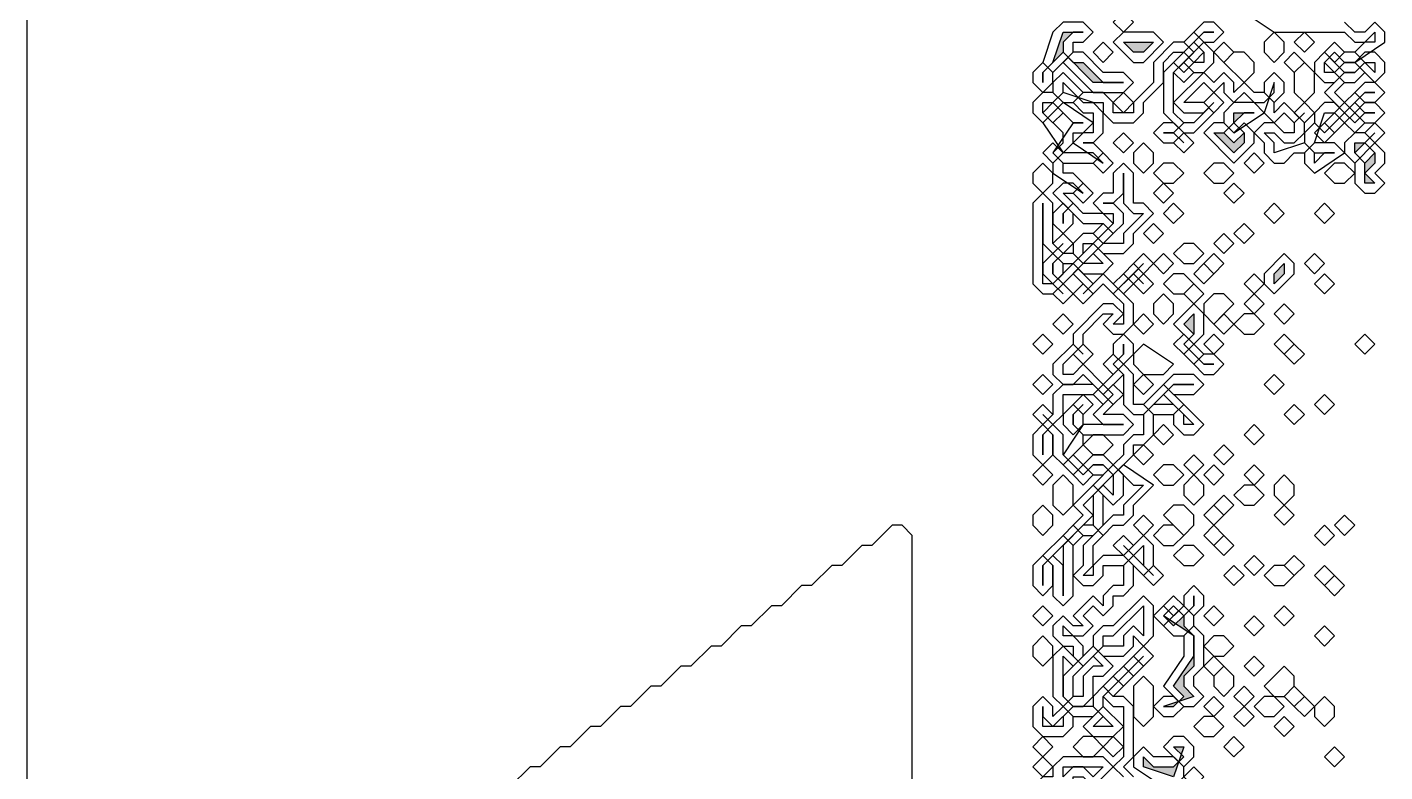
# Model space of a CAD drawing. Header units: millimetres. Extents: x 5 to 252589, y 5 to 415.
# Drawn here: x 12408.33 to 12419.58, y 121.96 to 128.12 of the extents above; entities that cross this region are included whole.
import ezdxf

# ---------------------------------------------------------------- set-up
doc = ezdxf.new("R2010")
doc.units = ezdxf.units.MM
doc.layers.add('HATCH', color=8, linetype='Continuous', lineweight=9)
doc.layers.add('OUTLINE', color=7, linetype='Continuous', lineweight=25)

msp = doc.modelspace()

# ---------------------------------------------------------------- hatches: boundary and pattern name
at = {"layer": 'HATCH', "true_color": 0xb99e7b}
for points in [[(12416.75, 127.75), (12416.75, 127.66667), (12416.75, 127.75), (12416.83333, 127.83333), (12416.91667, 128.08333), (12417.08333, 128.08333), (12417, 128.08333), (12416.91667, 128), (12416.91667, 127.91667), (12417, 127.83333), (12417.08333, 127.83333), (12417.25, 127.66667), (12417.41667, 127.66667), (12417.16667, 127.66667), (12416.91667, 127.91667)], [(12417.41667, 128), (12417.66667, 128), (12417.58333, 127.91667), (12417.5, 127.91667)]]:
    msp.add_hatch(color=33, dxfattribs=at).paths.add_polyline_path(points)
at = {"layer": 'HATCH', "true_color": 0x46828b}
h = msp.add_hatch(color=137, dxfattribs=at)
h.paths.add_polyline_path([(12418.33333, 127.08333), (12418.16667, 127.25), (12418.25, 127.25), (12418.33333, 127.33333), (12418.33333, 127.41667), (12418.5, 127.41667), (12418.41667, 127.41667), (12418.33333, 127.33333), (12418.41667, 127.25), (12418.41667, 127.16667)])
h.paths.add_polyline_path([(12418.25, 127.25), (12418.33333, 127.16667), (12418.41667, 127.25), (12418.33333, 127.33333)], flags=0)
h = msp.add_hatch(color=137, dxfattribs=at)
h.paths.add_polyline_path([(12419.41667, 126.83333), (12419.41667, 127), (12419.33333, 127.08333), (12419.33333, 127.16667), (12419.41667, 127.16667), (12419.5, 127.25), (12419.41667, 127.16667), (12419.5, 127.08333), (12419.5, 127), (12419.41667, 126.91667), (12419.5, 126.83333)])
h.paths.add_polyline_path([(12419.33333, 127.08333), (12419.41667, 127), (12419.5, 127.08333), (12419.41667, 127.16667)], flags=0)
for points in [[(12418.66667, 126), (12418.66667, 126.08333), (12418.75, 126.16667), (12418.75, 126.08333)], [(12418.16667, 125.33333), (12418.08333, 125.33333), (12417.91667, 125.5), (12418, 125.58333), (12417.91667, 125.66667), (12418, 125.75), (12418, 125.58333), (12417.91667, 125.5), (12418.08333, 125.33333)], [(12417.58333, 122), (12417.58333, 122.08333), (12417.66667, 122), (12417.83333, 122), (12417.91667, 122.08333), (12417.83333, 122.16667), (12417.91667, 122.16667), (12417.83333, 121.91667)]]:
    msp.add_hatch(color=137, dxfattribs=at).paths.add_polyline_path(points)
h = msp.add_hatch(color=137, dxfattribs=at)
h.paths.add_polyline_path([(12417.75, 122.5), (12417.83333, 122.5), (12417.91667, 122.58333), (12417.83333, 122.66667), (12418, 122.91667), (12418, 123.08333), (12417.75, 123.25), (12417.83333, 123.33333), (12417.91667, 123.25), (12418, 123.33333), (12418, 123.41667), (12418, 123.33333), (12417.91667, 123.25), (12417.91667, 123.16667), (12418, 123.08333), (12418, 122.83333), (12417.91667, 122.75), (12417.91667, 122.66667), (12418, 122.58333)])
h.paths.add_polyline_path([(12417.75, 123.25), (12417.83333, 123.16667), (12417.91667, 123.25), (12417.83333, 123.33333)], flags=0)

# ---------------------------------------------------------------- linework, layer by layer
at = {"layer": 'OUTLINE', "color": 139, "true_color": 0x42544a}
for points in [[(12408.33333, 120.33333), (12408.33333, 133)], [(12418.41667, 128.25), (12418.66667, 128.08333), (12419.25, 128.08333), (12419.33333, 128), (12419.41667, 128), (12419.5, 128.08333), (12419.5, 128), (12419.41667, 128), (12419.33333, 127.91667), (12419.41667, 127.83333), (12419.5, 127.83333), (12419.5, 127.75), (12419.41667, 127.83333), (12419.33333, 127.75), (12419.25, 127.75), (12419.08333, 127.58333), (12419.25, 127.41667), (12419.41667, 127.58333), (12419.5, 127.58333), (12419.41667, 127.58333), (12419.33333, 127.5), (12419.41667, 127.41667), (12419.5, 127.41667), (12419.41667, 127.41667), (12419.33333, 127.33333), (12419.25, 127.41667), (12419.08333, 127.25), (12419, 127.33333), (12418.91667, 127.25), (12418.91667, 127.16667), (12419, 127.08333), (12419.16667, 127.08333), (12419.08333, 127.08333), (12419, 127), (12419, 127.08333), (12418.91667, 127.16667), (12418.66667, 127.08333), (12418.66667, 127.16667), (12418.58333, 127.25), (12418.66667, 127.25), (12418.75, 127.16667), (12418.83333, 127.16667), (12418.91667, 127.25), (12418.91667, 127.33333), (12418.75, 127.5), (12418.66667, 127.41667), (12418.66667, 127.5), (12418.58333, 127.58333), (12418.5, 127.58333), (12418.41667, 127.66667), (12418.33333, 127.58333), (12418.33333, 127.66667), (12418.25, 127.75), (12418.16667, 127.66667), (12418.08333, 127.75), (12417.83333, 127.5), (12417.91667, 127.41667), (12418.08333, 127.41667), (12418.16667, 127.5), (12418, 127.33333), (12417.91667, 127.33333), (12417.83333, 127.25), (12417.91667, 127.16667), (12417.83333, 127.25), (12417.75, 127.25), (12417.83333, 127.25), (12417.91667, 127.33333), (12417.83333, 127.41667), (12417.83333, 127.75), (12418, 127.91667), (12417.91667, 128), (12417.83333, 128), (12417.66667, 127.83333), (12417.66667, 127.66667), (12417.5, 127.5), (12417.5, 127.41667), (12417.33333, 127.41667), (12417.33333, 127.5), (12417.25, 127.58333), (12417.08333, 127.58333), (12417, 127.5), (12417.08333, 127.41667), (12417.16667, 127.41667), (12417.16667, 127.25), (12417.08333, 127.25), (12417, 127.16667), (12417.25, 127), (12417.16667, 127.08333), (12416.91667, 127.08333), (12416.83333, 127), (12416.83333, 126.91667), (12417.08333, 126.75), (12417, 126.83333), (12416.91667, 126.83333), (12416.83333, 126.75), (12417.08333, 126.5), (12417.25, 126.5), (12417.33333, 126.41667), (12417.41667, 126.5), (12417.41667, 126.58333), (12417.33333, 126.66667), (12417.25, 126.66667), (12417.33333, 126.66667), (12417.41667, 126.75), (12417.41667, 126.91667), (12417.41667, 126.66667), (12417.5, 126.58333), (12417.58333, 126.58333), (12417.41667, 126.41667), (12417.41667, 126.33333), (12417.25, 126.33333), (12417.16667, 126.25), (12417.25, 126.16667), (12417.08333, 126.16667), (12417, 126.08333), (12417.16667, 125.91667), (12417.25, 126), (12417.33333, 125.91667), (12417.58333, 126.16667), (12417.5, 126.08333), (12417.58333, 126), (12417.5, 126.08333), (12417.33333, 125.91667), (12417.41667, 125.83333), (12417.41667, 125.66667), (12417.33333, 125.66667), (12417.41667, 125.75), (12417.33333, 125.83333), (12417.25, 125.83333), (12417, 125.58333), (12417, 125.5), (12417.08333, 125.41667), (12417, 125.5), (12416.83333, 125.33333), (12416.83333, 125.25), (12416.91667, 125.16667), (12417, 125.16667), (12417.08333, 125.25), (12417.25, 125.08333), (12417.41667, 125.25), (12417.33333, 125.33333), (12417.41667, 125.41667), (12417.41667, 125.5), (12417.41667, 125.41667), (12417.33333, 125.33333), (12417.41667, 125.25), (12417.41667, 125), (12417.5, 124.91667), (12417.58333, 124.91667), (12417.83333, 125.16667), (12418, 125.16667), (12417.83333, 125.16667), (12417.75, 125.08333), (12418, 124.83333), (12417.91667, 124.83333), (12417.91667, 124.91667), (12417.83333, 125), (12417.66667, 125), (12417.58333, 124.91667), (12417.58333, 124.75), (12417.5, 124.75), (12417.41667, 124.66667), (12417.41667, 124.58333), (12417.33333, 124.5), (12417.5, 124.33333), (12417.58333, 124.33333), (12417.41667, 124.16667), (12417.41667, 124.08333), (12417.33333, 124.08333), (12417.08333, 123.83333), (12417.08333, 123.66667), (12417, 123.58333), (12417.08333, 123.5), (12417.16667, 123.5), (12417.25, 123.58333), (12417.25, 123.66667), (12417.41667, 123.66667), (12417.5, 123.75), (12417.41667, 123.83333), (12417.5, 123.75), (12417.58333, 123.83333), (12417.58333, 123.66667), (12417.66667, 123.58333), (12417.5, 123.75), (12417.41667, 123.66667), (12417.41667, 123.5), (12417.33333, 123.5), (12417.25, 123.41667), (12417.25, 123.33333), (12417.16667, 123.41667), (12417, 123.25), (12417.08333, 123.16667), (12417, 123.16667), (12416.91667, 123.25), (12416.83333, 123.16667), (12416.83333, 123.08333), (12416.91667, 123), (12417, 123), (12417, 122.91667), (12417.08333, 122.83333), (12417.25, 123), (12417.25, 123.08333), (12417.33333, 123.08333), (12417.58333, 123.33333), (12417.58333, 123.08333), (12417.5, 123.16667), (12417.41667, 123.08333), (12417.41667, 123), (12417.25, 123), (12417.16667, 122.91667), (12417.25, 122.83333), (12417.16667, 122.83333), (12417.08333, 122.75), (12417.08333, 122.58333), (12417, 122.58333), (12416.91667, 122.5), (12417, 122.41667), (12417.16667, 122.41667), (12417.25, 122.5), (12417.25, 122.58333), (12417.58333, 122.91667), (12417.25, 122.58333), (12417.33333, 122.5), (12417.41667, 122.5), (12417.41667, 122.08333), (12417.33333, 122), (12417.41667, 121.91667)], [(12417.5, 121.91667), (12417.41667, 122), (12417.5, 122.08333), (12417.5, 122.5), (12417.41667, 122.58333), (12417.33333, 122.58333), (12417.25, 122.66667), (12417.16667, 122.58333), (12417.16667, 122.5), (12417.33333, 122.33333), (12417.16667, 122.33333), (12417.25, 122.41667), (12417.16667, 122.5), (12417, 122.5), (12416.91667, 122.41667), (12416.91667, 122.33333), (12416.75, 122.33333), (12416.75, 122.5), (12416.75, 122.41667), (12416.83333, 122.33333), (12417, 122.5), (12416.91667, 122.58333), (12416.91667, 122.91667), (12417, 122.83333), (12417.08333, 122.91667), (12417.08333, 123), (12417, 123.08333), (12416.91667, 123.08333), (12416.91667, 123.16667), (12417, 123.08333), (12417.08333, 123.08333), (12417.16667, 123.16667), (12417.08333, 123.25), (12417.16667, 123.33333), (12417.25, 123.25), (12417.33333, 123.33333), (12417.33333, 123.41667), (12417.41667, 123.41667), (12417.5, 123.5), (12417.5, 123.66667), (12417.41667, 123.75), (12417.25, 123.75), (12417.16667, 123.66667), (12417.16667, 123.58333), (12417.08333, 123.58333), (12417.16667, 123.66667), (12417.16667, 123.83333), (12417.25, 123.91667), (12417.16667, 124), (12417.08333, 124), (12416.91667, 123.83333), (12416.91667, 123.41667), (12416.91667, 123.66667), (12416.83333, 123.75), (12416.75, 123.66667), (12416.75, 123.5), (12416.75, 123.66667), (12417.16667, 124.08333), (12417.08333, 124.16667), (12417.33333, 124.41667), (12417.25, 124.5), (12417.16667, 124.5), (12417.08333, 124.41667), (12416.91667, 124.58333), (12416.91667, 124.75), (12416.83333, 124.83333), (12416.75, 124.75), (12416.75, 124.58333), (12416.75, 124.75), (12416.83333, 124.83333), (12416.75, 124.91667), (12416.83333, 124.83333), (12416.91667, 124.91667), (12416.91667, 125.08333), (12417.16667, 125.08333), (12417.25, 125.16667), (12417.08333, 125.33333), (12417, 125.25), (12416.91667, 125.25), (12416.91667, 125.33333), (12417.08333, 125.5), (12417.08333, 125.58333), (12417.25, 125.75), (12417.33333, 125.75), (12417.25, 125.66667), (12417.33333, 125.58333), (12417.41667, 125.58333), (12417.5, 125.66667), (12417.5, 125.83333), (12417.25, 126.08333), (12417.08333, 125.91667), (12417.16667, 126), (12417, 126.16667), (12416.83333, 126), (12416.91667, 125.91667), (12416.83333, 126), (12416.75, 126), (12416.75, 126.66667), (12416.75, 126.33333), (12416.83333, 126.25), (12416.91667, 126.33333), (12416.83333, 126.25), (12416.91667, 126.16667), (12417, 126.16667), (12417.08333, 126.25), (12417.08333, 126.33333), (12417.16667, 126.33333), (12417.33333, 126.5), (12417.25, 126.58333), (12417.08333, 126.58333), (12417, 126.66667), (12416.91667, 126.58333), (12416.91667, 126.5), (12416.91667, 126.58333), (12417, 126.66667), (12416.91667, 126.75), (12417, 126.75), (12417.08333, 126.83333), (12417, 126.91667), (12416.91667, 126.91667), (12416.91667, 127), (12416.83333, 127.08333), (12416.91667, 127.16667), (12416.91667, 127.25), (12416.75, 127.41667), (12416.75, 127.5), (12416.83333, 127.5), (12416.91667, 127.58333), (12416.91667, 127.66667), (12417.08333, 127.5), (12417.25, 127.5), (12417.25, 127.41667), (12417.33333, 127.33333), (12417.5, 127.33333), (12417.58333, 127.41667), (12417.58333, 127.5), (12417.75, 127.66667), (12417.75, 127.83333), (12417.83333, 127.91667), (12417.91667, 127.91667), (12418.08333, 128.08333), (12418.16667, 128.08333), (12418.08333, 128.08333), (12418, 128), (12418.08333, 127.91667), (12418.08333, 127.83333), (12418, 127.83333), (12417.91667, 127.75), (12417.83333, 127.83333), (12417.75, 127.75), (12417.75, 127.41667), (12417.91667, 127.25), (12418, 127.25), (12418.16667, 127.41667), (12418.08333, 127.5), (12417.91667, 127.5), (12418.08333, 127.66667), (12418.16667, 127.58333), (12418.25, 127.66667), (12418.25, 127.58333), (12418.33333, 127.5), (12418.41667, 127.58333), (12418.5, 127.5), (12418.58333, 127.5), (12418.66667, 127.58333), (12418.66667, 127.66667), (12418.58333, 127.41667), (12418.66667, 127.33333), (12418.75, 127.41667), (12418.83333, 127.33333), (12418.91667, 127.41667), (12418.83333, 127.33333), (12418.83333, 127.25), (12418.75, 127.25), (12418.66667, 127.33333), (12418.58333, 127.33333), (12418.5, 127.25), (12418.58333, 127.16667), (12418.58333, 127.08333), (12418.66667, 127), (12418.75, 127), (12418.83333, 127.08333), (12418.91667, 127.08333), (12419, 127.16667), (12419.08333, 127.41667), (12419.16667, 127.41667), (12419.25, 127.5), (12419.16667, 127.58333), (12419.25, 127.66667), (12419.16667, 127.75), (12419.08333, 127.75), (12419.08333, 127.83333), (12419.16667, 127.91667), (12419.25, 127.83333), (12419.33333, 127.83333), (12419.58333, 128), (12419.58333, 128.08333), (12419.5, 128.16667), (12419.41667, 128.08333), (12419.33333, 128.08333), (12419.25, 128.16667)], [(12415.66667, 105.41667), (12415.66667, 123.91667), (12415.58333, 124), (12415.5, 124), (12415.33333, 123.83333), (12415.25, 123.83333), (12415.08333, 123.66667), (12415, 123.66667), (12414.83333, 123.5), (12414.75, 123.5), (12414.58333, 123.33333), (12414.5, 123.33333), (12414.33333, 123.16667), (12414.25, 123.16667), (12414.08333, 123), (12414, 123), (12413.83333, 122.83333), (12413.75, 122.83333), (12413.58333, 122.66667), (12413.5, 122.66667), (12413.33333, 122.5), (12413.25, 122.5), (12413.08333, 122.33333), (12413, 122.33333), (12412.83333, 122.16667), (12412.75, 122.16667), (12412.58333, 122), (12412.5, 122), (12412.33333, 121.83333)], [(12417.16667, 121.91667), (12417.08333, 122), (12417, 122), (12416.91667, 121.91667)], [(12416.91667, 121.91667), (12416.91667, 122), (12417.25, 122), (12417.16667, 121.91667)]]:
    msp.add_lwpolyline(points, dxfattribs=at)
for points in [[(12417.33333, 128.16667), (12417.41667, 128.08333), (12417.5, 128.16667), (12417.41667, 128.25)], [(12416.75, 127.83333), (12416.83333, 127.75), (12417, 127.91667), (12417, 128), (12417.08333, 128), (12417.16667, 128.08333), (12417.08333, 128.16667), (12416.91667, 128.16667), (12416.83333, 128.08333)], [(12418, 128.08333), (12418.08333, 128), (12418.16667, 128), (12418.25, 128.08333), (12418.16667, 128.16667), (12418.08333, 128.16667)], [(12416.75, 127.75), (12416.75, 127.66667), (12416.75, 127.75), (12416.83333, 127.83333), (12416.91667, 128.08333), (12417.08333, 128.08333), (12417, 128.08333), (12416.91667, 128), (12416.91667, 127.91667), (12417, 127.83333), (12417.08333, 127.83333), (12417.25, 127.66667), (12417.41667, 127.66667), (12417.16667, 127.66667), (12416.91667, 127.91667)], [(12417.33333, 128), (12417.5, 127.83333), (12417.58333, 127.83333), (12417.75, 128), (12417.66667, 128.08333), (12417.41667, 128.08333)], [(12417.91667, 128), (12418, 127.91667), (12418.08333, 128), (12418, 128.08333)], [(12418.58333, 127.91667), (12418.66667, 127.83333), (12418.75, 127.91667), (12418.75, 128), (12418.66667, 128.08333), (12418.58333, 128)], [(12418.83333, 128), (12418.91667, 127.91667), (12419, 128), (12418.91667, 128.08333)], [(12417.5, 127.66667), (12417.41667, 127.75), (12417.25, 127.75), (12417.08333, 127.91667), (12417, 127.91667), (12416.91667, 127.83333), (12417.16667, 127.58333), (12417.41667, 127.58333)], [(12417.16667, 127.91667), (12417.25, 127.83333), (12417.33333, 127.91667), (12417.25, 128)], [(12417.41667, 128), (12417.66667, 128), (12417.58333, 127.91667), (12417.5, 127.91667)], [(12417.83333, 127.83333), (12417.91667, 127.75), (12418, 127.83333), (12417.91667, 127.91667)], [(12417.91667, 127.91667), (12418, 127.83333), (12418.08333, 127.91667), (12418, 128)], [(12417.91667, 127.83333), (12418, 127.75), (12418.08333, 127.75), (12418.16667, 127.83333), (12418.16667, 127.91667), (12418.08333, 128)], [(12418.16667, 127.91667), (12418.25, 127.83333), (12418.33333, 127.91667), (12418.25, 128)], [(12418.41667, 127.66667), (12418.5, 127.75), (12418.5, 127.83333), (12418.41667, 127.91667), (12418.33333, 127.91667), (12418.25, 127.83333)], [(12418.75, 127.83333), (12418.83333, 127.75), (12418.91667, 127.83333), (12418.83333, 127.91667)], [(12419, 127.83333), (12419, 127.75), (12419.08333, 127.66667), (12419.16667, 127.66667), (12419.25, 127.75), (12419.08333, 127.91667)], [(12419.08333, 127.91667), (12419.16667, 127.83333), (12419.25, 127.91667), (12419.16667, 128)], [(12419.08333, 127.83333), (12419.16667, 127.75), (12419.25, 127.83333), (12419.16667, 127.91667)], [(12419.16667, 127.83333), (12419.25, 127.75), (12419.33333, 127.75), (12419.41667, 127.83333), (12419.33333, 127.91667), (12419.25, 127.91667)], [(12419.5, 127.66667), (12419.58333, 127.75), (12419.58333, 127.83333), (12419.5, 127.91667), (12419.41667, 127.91667), (12419.33333, 127.83333)], [(12416.66667, 127.66667), (12416.75, 127.58333), (12416.83333, 127.66667), (12416.83333, 127.75), (12416.75, 127.83333), (12416.66667, 127.75)], [(12417.83333, 127.75), (12417.91667, 127.66667), (12418, 127.75), (12417.91667, 127.83333)], [(12418.91667, 127.5), (12419, 127.58333), (12419, 127.75), (12418.91667, 127.83333), (12418.83333, 127.75), (12418.83333, 127.58333)], [(12419.16667, 127.75), (12419.25, 127.66667), (12419.33333, 127.66667), (12419.41667, 127.75), (12419.33333, 127.83333), (12419.25, 127.83333)], [(12416.83333, 127.66667), (12416.83333, 127.58333), (12416.91667, 127.5), (12417, 127.5), (12417.08333, 127.58333), (12416.91667, 127.75)], [(12418.58333, 127.58333), (12418.66667, 127.5), (12418.75, 127.58333), (12418.75, 127.66667), (12418.66667, 127.75), (12418.58333, 127.66667)], [(12416.66667, 127.41667), (12416.75, 127.33333), (12416.91667, 127.5), (12416.83333, 127.58333), (12416.75, 127.58333), (12416.66667, 127.5)], [(12416.83333, 127.08333), (12416.91667, 127), (12417.16667, 127), (12417.25, 127.08333), (12417.16667, 127.16667), (12417.08333, 127.16667), (12417.16667, 127.16667), (12417.25, 127.25), (12417.25, 127.41667), (12417.16667, 127.5), (12416.91667, 127.58333), (12416.83333, 127.5), (12417, 127.33333), (12417.08333, 127.33333), (12417, 127.33333)], [(12417.33333, 127.5), (12417.41667, 127.41667), (12417.5, 127.5), (12417.41667, 127.58333)], [(12418.08333, 127.5), (12418.16667, 127.41667), (12418.25, 127.5), (12418.16667, 127.58333)], [(12419.25, 127.5), (12419.33333, 127.41667), (12419.41667, 127.5), (12419.33333, 127.58333)], [(12419.33333, 127.58333), (12419.41667, 127.5), (12419.5, 127.5), (12419.58333, 127.58333), (12419.5, 127.66667), (12419.41667, 127.66667)], [(12416.75, 127.41667), (12416.83333, 127.33333), (12416.91667, 127.41667), (12416.83333, 127.5)], [(12416.75, 127.33333), (12416.91667, 127.08333), (12417, 127.16667), (12417, 127.25), (12417.08333, 127.25), (12417.16667, 127.33333), (12416.91667, 127.5)], [(12418.25, 127.33333), (12418.33333, 127.25), (12418.58333, 127.41667), (12418.5, 127.5), (12418.33333, 127.5), (12418.25, 127.41667)], [(12418.83333, 127.41667), (12418.91667, 127.33333), (12419, 127.41667), (12418.91667, 127.5)], [(12419, 127.33333), (12419.08333, 127.25), (12419.25, 127.41667), (12419.16667, 127.5), (12419.08333, 127.5), (12419, 127.41667)], [(12419.16667, 127.41667), (12419.25, 127.33333), (12419.33333, 127.41667), (12419.25, 127.5)], [(12419.25, 127.41667), (12419.33333, 127.33333), (12419.41667, 127.41667), (12419.33333, 127.5)], [(12419.33333, 127.41667), (12419.41667, 127.33333), (12419.5, 127.33333), (12419.58333, 127.41667), (12419.5, 127.5), (12419.41667, 127.5)], [(12418.33333, 127.08333), (12418.16667, 127.25), (12418.25, 127.25), (12418.33333, 127.33333), (12418.33333, 127.41667), (12418.5, 127.41667), (12418.41667, 127.41667), (12418.33333, 127.33333), (12418.41667, 127.25), (12418.41667, 127.16667)], [(12419.08333, 127.33333), (12419.16667, 127.25), (12419.25, 127.33333), (12419.16667, 127.41667)], [(12419.25, 127.33333), (12419.33333, 127.25), (12419.41667, 127.33333), (12419.33333, 127.41667)], [(12417.33333, 127.16667), (12417.41667, 127.08333), (12417.5, 127.16667), (12417.41667, 127.25)], [(12417.66667, 127.25), (12417.75, 127.16667), (12417.83333, 127.16667), (12417.91667, 127.25), (12417.83333, 127.33333), (12417.75, 127.33333)], [(12417.83333, 127.16667), (12417.91667, 127.08333), (12418, 127.16667), (12417.91667, 127.25)], [(12418.33333, 127), (12418.5, 127.16667), (12418.5, 127.25), (12418.41667, 127.33333), (12418.33333, 127.25), (12418.25, 127.33333), (12418.16667, 127.33333), (12418.08333, 127.25)], [(12418.25, 127.25), (12418.33333, 127.16667), (12418.41667, 127.25), (12418.33333, 127.33333)], [(12419, 127.25), (12419.08333, 127.16667), (12419.16667, 127.25), (12419.08333, 127.33333)], [(12419.25, 127.08333), (12419.33333, 127), (12419.5, 127.16667), (12419.41667, 127.25), (12419.33333, 127.25), (12419.25, 127.16667)], [(12419.41667, 126.83333), (12419.41667, 127), (12419.33333, 127.08333), (12419.33333, 127.16667), (12419.41667, 127.16667), (12419.5, 127.25), (12419.41667, 127.16667), (12419.5, 127.08333), (12419.5, 127), (12419.41667, 126.91667), (12419.5, 126.83333)], [(12419.41667, 127.25), (12419.5, 127.16667), (12419.58333, 127.25), (12419.5, 127.33333)], [(12416.75, 127.08333), (12416.83333, 127), (12416.91667, 127.08333), (12416.83333, 127.16667)], [(12417.5, 127), (12417.58333, 126.91667), (12417.66667, 127), (12417.66667, 127.08333), (12417.58333, 127.16667), (12417.5, 127.08333)], [(12418.91667, 127), (12419, 126.91667), (12419.25, 127.08333), (12419.16667, 127.16667), (12419, 127.16667), (12418.91667, 127.08333)], [(12419.41667, 126.75), (12419.5, 126.75), (12419.58333, 126.83333), (12419.5, 126.91667), (12419.58333, 127), (12419.58333, 127.08333), (12419.5, 127.16667), (12419.33333, 127), (12419.33333, 126.83333)], [(12419.33333, 127.08333), (12419.41667, 127), (12419.5, 127.08333), (12419.41667, 127.16667)], [(12417.16667, 127), (12417.25, 126.91667), (12417.33333, 127), (12417.25, 127.08333)], [(12418.41667, 127), (12418.5, 126.91667), (12418.58333, 127), (12418.5, 127.08333)], [(12416.66667, 126.83333), (12416.75, 126.75), (12416.83333, 126.83333), (12416.83333, 126.91667), (12416.75, 127), (12416.66667, 126.91667)], [(12417.25, 126.25), (12417.41667, 126.25), (12417.5, 126.33333), (12417.5, 126.41667), (12417.66667, 126.58333), (12417.58333, 126.66667), (12417.5, 126.66667), (12417.5, 126.91667), (12417.41667, 127), (12417.33333, 126.91667), (12417.33333, 126.75), (12417.25, 126.75), (12417.16667, 126.66667), (12417.25, 126.58333), (12417.33333, 126.58333), (12417.33333, 126.5), (12417.16667, 126.33333)], [(12417.66667, 126.91667), (12417.75, 126.83333), (12417.83333, 126.83333), (12417.91667, 126.91667), (12417.83333, 127), (12417.75, 127)], [(12418.08333, 126.91667), (12418.16667, 126.83333), (12418.25, 126.83333), (12418.33333, 126.91667), (12418.25, 127), (12418.16667, 127)], [(12419.08333, 126.91667), (12419.16667, 126.83333), (12419.25, 126.83333), (12419.33333, 126.91667), (12419.25, 127), (12419.16667, 127)], [(12417, 126.75), (12417.08333, 126.66667), (12417.16667, 126.75), (12417.08333, 126.83333)], [(12417.66667, 126.75), (12417.75, 126.66667), (12417.83333, 126.75), (12417.75, 126.83333)], [(12418.25, 126.75), (12418.33333, 126.66667), (12418.41667, 126.75), (12418.33333, 126.83333)], [(12416.83333, 125.91667), (12416.91667, 126), (12416.83333, 126.08333), (12416.83333, 126.16667), (12416.91667, 126.25), (12416.83333, 126.33333), (12416.83333, 126.66667), (12416.75, 126.75), (12416.66667, 126.66667), (12416.66667, 126), (12416.75, 125.91667)], [(12416.83333, 126.5), (12416.91667, 126.41667), (12417, 126.5), (12417, 126.58333), (12416.91667, 126.66667), (12416.83333, 126.58333)], [(12417.75, 126.58333), (12417.83333, 126.5), (12417.91667, 126.58333), (12417.83333, 126.66667)], [(12418.58333, 126.58333), (12418.66667, 126.5), (12418.75, 126.58333), (12418.66667, 126.66667)], [(12419, 126.58333), (12419.08333, 126.5), (12419.16667, 126.58333), (12419.08333, 126.66667)], [(12417.16667, 126.41667), (12417.25, 126.33333), (12417.33333, 126.41667), (12417.25, 126.5)], [(12417.58333, 126.41667), (12417.66667, 126.33333), (12417.75, 126.41667), (12417.66667, 126.5)], [(12418.33333, 126.41667), (12418.41667, 126.33333), (12418.5, 126.41667), (12418.41667, 126.5)], [(12416.83333, 126.33333), (12416.91667, 126.25), (12417, 126.33333), (12416.91667, 126.41667)], [(12417, 126.25), (12417.08333, 126.16667), (12417.25, 126.33333), (12417.16667, 126.41667), (12417.08333, 126.41667), (12417, 126.33333)], [(12418.16667, 126.33333), (12418.25, 126.25), (12418.33333, 126.33333), (12418.25, 126.41667)], [(12416.75, 126.08333), (12416.83333, 126), (12416.91667, 126.08333), (12416.91667, 126.16667), (12416.83333, 126.25), (12416.75, 126.16667)], [(12416.83333, 126.08333), (12416.91667, 126), (12417.08333, 126.16667), (12417, 126.25), (12416.91667, 126.25), (12416.83333, 126.16667)], [(12417, 126.16667), (12417.08333, 126.08333), (12417.25, 126.08333), (12417.33333, 126.16667), (12417.16667, 126.33333)], [(12417.5, 126.16667), (12417.58333, 126.08333), (12417.66667, 126.16667), (12417.58333, 126.25)], [(12417.66667, 126.16667), (12417.75, 126.08333), (12417.83333, 126.16667), (12417.75, 126.25)], [(12417.83333, 126.25), (12417.91667, 126.16667), (12418, 126.16667), (12418.08333, 126.25), (12418, 126.33333), (12417.91667, 126.33333)], [(12418.08333, 126.16667), (12418.16667, 126.08333), (12418.25, 126.16667), (12418.16667, 126.25)], [(12418.58333, 126), (12418.66667, 125.91667), (12418.83333, 126.08333), (12418.83333, 126.16667), (12418.75, 126.25), (12418.58333, 126.08333)], [(12418.91667, 126.16667), (12419, 126.08333), (12419.08333, 126.16667), (12419, 126.25)], [(12417.41667, 126.08333), (12417.5, 126), (12417.58333, 126.08333), (12417.5, 126.16667)], [(12418, 126.08333), (12418.08333, 126), (12418.16667, 126.08333), (12418.08333, 126.16667)], [(12418.66667, 126), (12418.66667, 126.08333), (12418.75, 126.16667), (12418.75, 126.08333)], [(12416.83333, 125.91667), (12416.91667, 125.83333), (12417, 125.91667), (12416.91667, 126)], [(12417, 125.91667), (12417.08333, 125.83333), (12417.16667, 125.91667), (12417.08333, 126)], [(12417.33333, 126), (12417.41667, 125.91667), (12417.5, 126), (12417.41667, 126.08333)], [(12417.5, 126), (12417.58333, 125.91667), (12417.66667, 126), (12417.58333, 126.08333)], [(12417.75, 126), (12417.83333, 125.91667), (12417.91667, 125.91667), (12418, 126), (12417.91667, 126.08333), (12417.83333, 126.08333)], [(12417.91667, 125.91667), (12418, 125.83333), (12418.08333, 125.91667), (12418, 126)], [(12418.41667, 126), (12418.5, 125.91667), (12418.58333, 126), (12418.5, 126.08333)], [(12419, 126), (12419.08333, 125.91667), (12419.16667, 126), (12419.08333, 126.08333)], [(12417.66667, 125.75), (12417.75, 125.66667), (12417.83333, 125.75), (12417.83333, 125.83333), (12417.75, 125.91667), (12417.66667, 125.83333)], [(12418.08333, 125.75), (12418.16667, 125.66667), (12418.33333, 125.83333), (12418.25, 125.91667), (12418.16667, 125.91667), (12418.08333, 125.83333)], [(12418.41667, 125.83333), (12418.5, 125.75), (12418.58333, 125.83333), (12418.5, 125.91667)], [(12418, 125.5), (12418.08333, 125.58333), (12418.08333, 125.75), (12418, 125.83333), (12417.83333, 125.66667)], [(12418.66667, 125.75), (12418.75, 125.66667), (12418.83333, 125.75), (12418.75, 125.83333)], [(12416.83333, 125.66667), (12416.91667, 125.58333), (12417, 125.66667), (12416.91667, 125.75)], [(12417.5, 125.66667), (12417.58333, 125.58333), (12417.66667, 125.66667), (12417.58333, 125.75)], [(12418.16667, 125.33333), (12418.08333, 125.33333), (12417.91667, 125.5), (12418, 125.58333), (12417.91667, 125.66667), (12418, 125.75), (12418, 125.58333), (12417.91667, 125.5), (12418.08333, 125.33333)], [(12418.16667, 125.66667), (12418.25, 125.58333), (12418.33333, 125.66667), (12418.25, 125.75)], [(12418.33333, 125.66667), (12418.41667, 125.58333), (12418.5, 125.58333), (12418.58333, 125.66667), (12418.5, 125.75), (12418.41667, 125.75)], [(12416.66667, 125.5), (12416.75, 125.41667), (12416.83333, 125.5), (12416.75, 125.58333)], [(12417.33333, 125.41667), (12417.41667, 125.33333), (12417.5, 125.41667), (12417.5, 125.5), (12417.41667, 125.58333), (12417.33333, 125.5)], [(12417.83333, 125.5), (12417.91667, 125.41667), (12418, 125.5), (12417.91667, 125.58333)], [(12418.08333, 125.5), (12418.16667, 125.41667), (12418.25, 125.5), (12418.16667, 125.58333)], [(12418.66667, 125.5), (12418.75, 125.41667), (12418.83333, 125.5), (12418.75, 125.58333)], [(12419.33333, 125.5), (12419.41667, 125.41667), (12419.5, 125.5), (12419.41667, 125.58333)], [(12417, 125.41667), (12417.08333, 125.33333), (12417.16667, 125.41667), (12417.08333, 125.5)], [(12417.5, 125.41667), (12417.5, 125.33333), (12417.58333, 125.25), (12417.75, 125.25), (12417.83333, 125.33333), (12417.58333, 125.5)], [(12417.91667, 125.41667), (12418, 125.33333), (12418.08333, 125.41667), (12418, 125.5)], [(12418.75, 125.41667), (12418.83333, 125.33333), (12418.91667, 125.41667), (12418.83333, 125.5)], [(12417.08333, 124.41667), (12417.16667, 124.5), (12417.25, 124.5), (12417.33333, 124.41667), (12417.5, 124.58333), (12417.5, 124.66667), (12417.58333, 124.66667), (12417.66667, 124.75), (12417.66667, 124.91667), (12417.58333, 125), (12417.5, 125), (12417.5, 125.25), (12417.41667, 125.33333), (12417.25, 125.16667), (12417.33333, 125.08333), (12417.16667, 124.91667), (12417.25, 124.83333), (12417.41667, 124.83333), (12417.08333, 124.83333), (12416.91667, 124.58333)], [(12417.25, 125.33333), (12417.33333, 125.25), (12417.41667, 125.33333), (12417.33333, 125.41667)], [(12418, 125.33333), (12418.08333, 125.25), (12418.16667, 125.25), (12418.25, 125.33333), (12418.16667, 125.41667), (12418.08333, 125.41667)], [(12416.66667, 125.16667), (12416.75, 125.08333), (12416.83333, 125.16667), (12416.75, 125.25)], [(12417.5, 125.16667), (12417.58333, 125.08333), (12417.66667, 125.16667), (12417.58333, 125.25)], [(12417.75, 125.16667), (12417.83333, 125.08333), (12418, 125.08333), (12418.08333, 125.16667), (12418, 125.25), (12417.83333, 125.25)], [(12418.58333, 125.16667), (12418.66667, 125.08333), (12418.75, 125.16667), (12418.66667, 125.25)], [(12416.75, 124.83333), (12416.83333, 124.75), (12416.83333, 124.58333), (12416.91667, 124.5), (12417.08333, 124.66667), (12417.08333, 124.75), (12417, 124.83333), (12417, 124.91667), (12417.08333, 125), (12417, 124.91667), (12417, 124.83333), (12417.08333, 124.75), (12417.41667, 124.75), (12417.5, 124.83333), (12417.41667, 124.91667), (12417.25, 124.91667), (12417.33333, 125), (12417.16667, 125.16667), (12416.91667, 125.16667), (12416.83333, 125.08333), (12416.83333, 124.91667)], [(12417.16667, 125.08333), (12417.25, 125), (12417.33333, 125.08333), (12417.25, 125.16667)], [(12417.25, 125.08333), (12417.33333, 125), (12417.41667, 125.08333), (12417.33333, 125.16667)], [(12417.58333, 125), (12417.66667, 124.91667), (12417.83333, 124.91667), (12417.91667, 125), (12417.75, 125.16667)], [(12416.66667, 124.91667), (12416.75, 124.83333), (12416.83333, 124.91667), (12416.75, 125)], [(12416.91667, 124.83333), (12417, 124.75), (12417.08333, 124.83333), (12417.08333, 124.91667), (12417, 125), (12416.91667, 124.91667)], [(12417, 125), (12417.08333, 124.91667), (12417.16667, 125), (12417.08333, 125.08333)], [(12417.83333, 124.91667), (12417.83333, 124.83333), (12417.91667, 124.75), (12418, 124.75), (12418.08333, 124.83333), (12417.91667, 125)], [(12418.75, 124.91667), (12418.83333, 124.83333), (12418.91667, 124.91667), (12418.83333, 125)], [(12419, 125), (12419.08333, 124.91667), (12419.16667, 125), (12419.08333, 125.08333)], [(12416.75, 124.5), (12416.83333, 124.58333), (12416.83333, 124.75), (12416.75, 124.83333), (12416.66667, 124.75), (12416.66667, 124.58333)], [(12417.66667, 124.75), (12417.75, 124.66667), (12417.83333, 124.75), (12417.75, 124.83333)], [(12418.41667, 124.75), (12418.5, 124.66667), (12418.58333, 124.75), (12418.5, 124.83333)], [(12417.08333, 124.66667), (12417.16667, 124.58333), (12417.25, 124.58333), (12417.33333, 124.66667), (12417.25, 124.75), (12417.16667, 124.75)], [(12417.5, 124.58333), (12417.58333, 124.5), (12417.66667, 124.58333), (12417.58333, 124.66667)], [(12418.16667, 124.58333), (12418.25, 124.5), (12418.33333, 124.58333), (12418.25, 124.66667)], [(12416.91667, 124.5), (12417, 124.41667), (12417.08333, 124.5), (12417, 124.58333)], [(12417.08333, 124.5), (12417.16667, 124.41667), (12417.25, 124.41667), (12417.33333, 124.5), (12417.25, 124.58333), (12417.16667, 124.58333)], [(12417.91667, 124.5), (12418, 124.41667), (12418.08333, 124.5), (12418, 124.58333)], [(12416.66667, 124.41667), (12416.75, 124.33333), (12416.83333, 124.41667), (12416.75, 124.5)], [(12417, 124.41667), (12417.08333, 124.33333), (12417.16667, 124.41667), (12417.08333, 124.5)], [(12417.16667, 124), (12417.25, 123.91667), (12417.33333, 124), (12417.41667, 124), (12417.5, 124.08333), (12417.5, 124.16667), (12417.66667, 124.33333), (12417.41667, 124.5), (12417.33333, 124.41667), (12417.33333, 124.25), (12417.25, 124.33333), (12417.16667, 124.25)], [(12417.33333, 124.16667), (12417.41667, 124.25), (12417.41667, 124.41667), (12417.33333, 124.5), (12417.16667, 124.33333)], [(12417.66667, 124.41667), (12417.75, 124.33333), (12417.83333, 124.33333), (12417.91667, 124.41667), (12417.83333, 124.5), (12417.75, 124.5)], [(12418.08333, 124.41667), (12418.16667, 124.33333), (12418.25, 124.41667), (12418.16667, 124.5)], [(12418.41667, 124.41667), (12418.5, 124.33333), (12418.58333, 124.41667), (12418.5, 124.5)], [(12416.91667, 124.08333), (12417, 124.16667), (12417, 124.33333), (12416.91667, 124.41667), (12416.83333, 124.33333), (12416.83333, 124.16667)], [(12417.08333, 123.91667), (12417.16667, 123.91667), (12417.25, 124), (12417.25, 124.25), (12417.16667, 124.33333), (12417, 124.16667), (12417.08333, 124.08333), (12417, 124)], [(12417.91667, 124.25), (12418, 124.16667), (12418.08333, 124.25), (12418.08333, 124.33333), (12418, 124.41667), (12417.91667, 124.33333)], [(12418.33333, 124.25), (12418.41667, 124.16667), (12418.5, 124.16667), (12418.58333, 124.25), (12418.5, 124.33333), (12418.41667, 124.33333)], [(12418.66667, 124.25), (12418.75, 124.16667), (12418.83333, 124.25), (12418.83333, 124.33333), (12418.75, 124.41667), (12418.66667, 124.33333)], [(12418.16667, 124.16667), (12418.25, 124.08333), (12418.33333, 124.16667), (12418.25, 124.25)], [(12416.66667, 124), (12416.75, 123.91667), (12416.83333, 124), (12416.83333, 124.08333), (12416.75, 124.16667), (12416.66667, 124.08333)], [(12417.91667, 123.91667), (12418, 124), (12418, 124.08333), (12417.91667, 124.16667), (12417.83333, 124.16667), (12417.75, 124.08333)], [(12418.08333, 124.08333), (12418.16667, 124), (12418.25, 124.08333), (12418.16667, 124.16667)], [(12418.66667, 124.08333), (12418.75, 124), (12418.83333, 124.08333), (12418.75, 124.16667)], [(12416.91667, 123.91667), (12417, 123.83333), (12417.08333, 123.91667), (12417, 124)], [(12417.5, 124), (12417.58333, 123.91667), (12417.66667, 124), (12417.58333, 124.08333)], [(12417.66667, 123.91667), (12417.75, 123.83333), (12417.83333, 123.83333), (12417.91667, 123.91667), (12417.83333, 124), (12417.75, 124)], [(12418.08333, 123.91667), (12418.16667, 123.83333), (12418.25, 123.91667), (12418.16667, 124)], [(12419, 123.91667), (12419.08333, 123.83333), (12419.16667, 123.91667), (12419.08333, 124)], [(12419.16667, 124), (12419.25, 123.91667), (12419.33333, 124), (12419.25, 124.08333)], [(12416.91667, 123.33333), (12417, 123.41667), (12417, 123.83333), (12416.91667, 123.91667), (12416.75, 123.75), (12416.83333, 123.66667), (12416.83333, 123.41667)], [(12417.33333, 123.83333), (12417.41667, 123.75), (12417.5, 123.83333), (12417.41667, 123.91667)], [(12417.58333, 123.58333), (12417.66667, 123.66667), (12417.66667, 123.83333), (12417.58333, 123.91667), (12417.41667, 123.75)], [(12418.16667, 123.83333), (12418.25, 123.75), (12418.33333, 123.83333), (12418.25, 123.91667)], [(12416.75, 123.41667), (12416.83333, 123.5), (12416.83333, 123.66667), (12416.75, 123.75), (12416.66667, 123.66667), (12416.66667, 123.5)], [(12417.83333, 123.75), (12417.91667, 123.66667), (12418, 123.66667), (12418.08333, 123.75), (12418, 123.83333), (12417.91667, 123.83333)], [(12418.41667, 123.66667), (12418.5, 123.58333), (12418.58333, 123.66667), (12418.5, 123.75)], [(12418.75, 123.66667), (12418.83333, 123.58333), (12418.91667, 123.66667), (12418.83333, 123.75)], [(12417.58333, 123.58333), (12417.66667, 123.5), (12417.75, 123.58333), (12417.66667, 123.66667)], [(12418.25, 123.58333), (12418.33333, 123.5), (12418.41667, 123.58333), (12418.33333, 123.66667)], [(12418.58333, 123.58333), (12418.66667, 123.5), (12418.75, 123.5), (12418.83333, 123.58333), (12418.75, 123.66667), (12418.66667, 123.66667)], [(12419, 123.58333), (12419.08333, 123.5), (12419.16667, 123.58333), (12419.08333, 123.66667)], [(12419.08333, 123.5), (12419.16667, 123.41667), (12419.25, 123.5), (12419.16667, 123.58333)], [(12417.16667, 123), (12417.25, 122.91667), (12417.41667, 122.91667), (12417.5, 123), (12417.5, 123.08333), (12417.58333, 123), (12417.66667, 123.08333), (12417.66667, 123.33333), (12417.58333, 123.41667), (12417.33333, 123.16667), (12417.25, 123.16667), (12417.16667, 123.08333)], [(12417.75, 123.33333), (12417.83333, 123.25), (12417.91667, 123.33333), (12417.83333, 123.41667)], [(12417.75, 122.5), (12417.83333, 122.5), (12417.91667, 122.58333), (12417.83333, 122.66667), (12418, 122.91667), (12418, 123.08333), (12417.75, 123.25), (12417.83333, 123.33333), (12417.91667, 123.25), (12418, 123.33333), (12418, 123.41667), (12418, 123.33333), (12417.91667, 123.25), (12417.91667, 123.16667), (12418, 123.08333), (12418, 122.83333), (12417.91667, 122.75), (12417.91667, 122.66667), (12418, 122.58333)], [(12417.91667, 123.33333), (12418, 123.25), (12418.08333, 123.33333), (12418.08333, 123.41667), (12418, 123.5), (12417.91667, 123.41667)], [(12416.66667, 123.25), (12416.75, 123.16667), (12416.83333, 123.25), (12416.75, 123.33333)], [(12417.66667, 123.25), (12417.75, 123.16667), (12417.83333, 123.25), (12417.75, 123.33333)], [(12417.75, 123.16667), (12417.83333, 123.08333), (12417.91667, 123.08333), (12418, 123.16667), (12418, 123.25), (12417.91667, 123.33333)], [(12417.75, 123.25), (12417.83333, 123.16667), (12417.91667, 123.25), (12417.83333, 123.33333)], [(12418.08333, 123.25), (12418.16667, 123.16667), (12418.25, 123.25), (12418.16667, 123.33333)], [(12418.66667, 123.25), (12418.75, 123.16667), (12418.83333, 123.25), (12418.75, 123.33333)], [(12418.41667, 123.16667), (12418.5, 123.08333), (12418.58333, 123.16667), (12418.5, 123.25)], [(12416.66667, 122.91667), (12416.75, 122.83333), (12416.83333, 122.91667), (12416.83333, 123), (12416.75, 123.08333), (12416.66667, 123)], [(12417.91667, 122.5), (12418, 122.5), (12418.08333, 122.58333), (12418, 122.66667), (12418, 122.75), (12418.08333, 122.83333), (12418.08333, 123.08333), (12418, 123.16667), (12417.91667, 123.08333), (12417.91667, 122.91667), (12417.75, 122.66667)], [(12418.08333, 123), (12418.16667, 122.91667), (12418.25, 122.91667), (12418.33333, 123), (12418.25, 123.08333), (12418.16667, 123.08333)], [(12419, 123.08333), (12419.08333, 123), (12419.16667, 123.08333), (12419.08333, 123.16667)], [(12416.91667, 122.5), (12417, 122.58333), (12417, 122.75), (12417.08333, 122.83333), (12416.91667, 123), (12416.83333, 122.91667), (12416.83333, 122.58333)], [(12416.91667, 122.58333), (12417, 122.5), (12417.08333, 122.5), (12417.16667, 122.58333), (12417.16667, 122.75), (12417.25, 122.75), (12417.33333, 122.83333), (12417.16667, 123), (12416.91667, 122.75)], [(12417.5, 122.91667), (12417.58333, 122.83333), (12417.66667, 122.91667), (12417.58333, 123)], [(12417.41667, 122.83333), (12417.5, 122.75), (12417.58333, 122.83333), (12417.5, 122.91667)], [(12418.08333, 122.83333), (12418.16667, 122.75), (12418.25, 122.83333), (12418.16667, 122.91667)], [(12418.41667, 122.83333), (12418.5, 122.75), (12418.58333, 122.83333), (12418.5, 122.91667)], [(12417.25, 122.66667), (12417.33333, 122.58333), (12417.41667, 122.66667), (12417.33333, 122.75)], [(12417.33333, 122.75), (12417.41667, 122.66667), (12417.5, 122.75), (12417.41667, 122.83333)], [(12417.58333, 122.33333), (12417.66667, 122.41667), (12417.66667, 122.66667), (12417.58333, 122.75), (12417.5, 122.66667), (12417.5, 122.41667)], [(12418.16667, 122.66667), (12418.25, 122.58333), (12418.33333, 122.66667), (12418.33333, 122.75), (12418.25, 122.83333), (12418.16667, 122.75)], [(12418.58333, 122.66667), (12418.66667, 122.58333), (12418.75, 122.58333), (12418.83333, 122.66667), (12418.83333, 122.75), (12418.75, 122.83333)], [(12418.33333, 122.58333), (12418.41667, 122.5), (12418.5, 122.58333), (12418.41667, 122.66667)], [(12418.75, 122.58333), (12418.83333, 122.5), (12418.91667, 122.58333), (12418.83333, 122.66667)], [(12416.66667, 122.5), (12416.66667, 122.33333), (12416.75, 122.25), (12416.91667, 122.25), (12417, 122.33333), (12417, 122.41667), (12416.91667, 122.5), (12416.83333, 122.41667), (12416.83333, 122.5), (12416.75, 122.58333)], [(12417.66667, 122.5), (12417.75, 122.41667), (12417.83333, 122.41667), (12417.91667, 122.5), (12417.83333, 122.58333), (12417.75, 122.58333)], [(12418.08333, 122.5), (12418.16667, 122.41667), (12418.25, 122.5), (12418.16667, 122.58333)], [(12418.5, 122.5), (12418.58333, 122.41667), (12418.66667, 122.41667), (12418.75, 122.5), (12418.66667, 122.58333), (12418.58333, 122.58333)], [(12418.83333, 122.5), (12418.91667, 122.41667), (12419, 122.5), (12418.91667, 122.58333)], [(12419, 122.41667), (12419.08333, 122.33333), (12419.16667, 122.41667), (12419.16667, 122.5), (12419.08333, 122.58333), (12419, 122.5)], [(12417.08333, 122.33333), (12417.16667, 122.25), (12417.33333, 122.25), (12417.41667, 122.33333), (12417.25, 122.5)], [(12418, 122.33333), (12418.08333, 122.25), (12418.16667, 122.25), (12418.25, 122.33333), (12418.16667, 122.41667), (12418.08333, 122.41667)], [(12418.33333, 122.41667), (12418.41667, 122.33333), (12418.5, 122.41667), (12418.41667, 122.5)], [(12418.66667, 122.33333), (12418.75, 122.25), (12418.83333, 122.33333), (12418.75, 122.41667)], [(12416.66667, 122.16667), (12416.75, 122.08333), (12416.83333, 122.16667), (12416.75, 122.25)], [(12417, 122.16667), (12417.08333, 122.08333), (12417.16667, 122.08333), (12417.25, 122.16667), (12417.16667, 122.25), (12417.08333, 122.25)], [(12417.25, 122.16667), (12417.33333, 122.08333), (12417.41667, 122.16667), (12417.33333, 122.25)], [(12417.91667, 122), (12418, 122.08333), (12418, 122.16667), (12417.91667, 122.25), (12417.83333, 122.25), (12417.75, 122.16667)], [(12418.25, 122.16667), (12418.33333, 122.08333), (12418.41667, 122.16667), (12418.33333, 122.25)], [(12416.66667, 122), (12416.75, 121.91667), (12416.83333, 122), (12416.75, 122.08333)], [(12416.66667, 121.5), (12416.75, 121.41667), (12416.83333, 121.5), (12416.83333, 121.75), (12416.91667, 121.75), (12417, 121.83333), (12417, 121.91667), (12417.08333, 121.91667), (12417.16667, 121.83333), (12417.33333, 122), (12417.25, 122.08333), (12416.91667, 122.08333), (12416.83333, 122), (12416.83333, 121.91667), (12416.75, 121.91667), (12416.66667, 121.83333)], [(12417.5, 122.08333), (12417.5, 122), (12417.75, 121.83333), (12417.83333, 121.83333), (12417.91667, 121.91667), (12417.91667, 122), (12417.83333, 122.08333), (12417.66667, 122.08333), (12417.58333, 122.16667)], [(12417.58333, 122), (12417.58333, 122.08333), (12417.66667, 122), (12417.83333, 122), (12417.91667, 122.08333), (12417.83333, 122.16667), (12417.91667, 122.16667), (12417.83333, 121.91667)], [(12419.08333, 122.08333), (12419.16667, 122), (12419.25, 122.08333), (12419.16667, 122.16667)], [(12417.91667, 121.91667), (12418, 121.83333), (12418.08333, 121.91667), (12418, 122)]]:
    msp.add_lwpolyline(points, close=True, dxfattribs=at)

doc.saveas('drawing.dxf')
